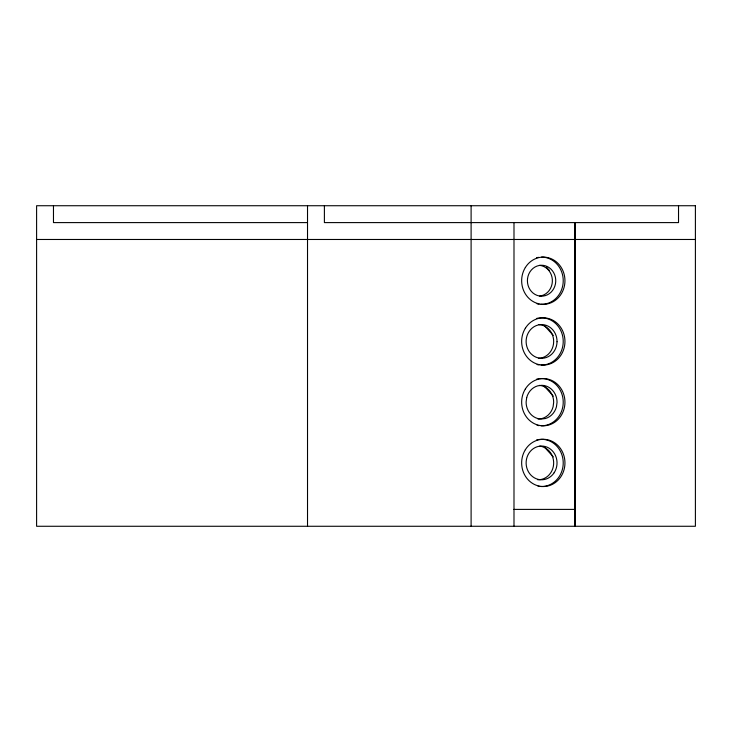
<?xml version="1.0" encoding="UTF-8"?>
<svg xmlns="http://www.w3.org/2000/svg" width="732" height="732" viewBox="0 0 732 732"><rect width="100%" height="100%" fill="white"/><g stroke="black" fill="none" stroke-linecap="round" stroke-linejoin="round"><path stroke-width="1.1" d="M513.992 526.271L513.992 222.601M574.675 526.271L574.702 222.601M538.011 419.052L542.019 418.53A16.873 15.463 -90 0 0 553.09 406.754L553.667 402.39A16.873 15.463 -90 0 0 539.402 385.361M538.496 358.314L540.646 358.113A16.873 15.463 -90 0 0 553.484 344.067L553.667 341.725A16.873 15.463 -90 0 0 538.99 324.605M307.522 222.601L53.473 222.601L53.473 205.729M36.6 239.474L695.4 239.474M513.946 509.399L575.27 509.399M546.52 267.226L549.54 270.538M544.26 325.475L553.31 335.421M544.26 386.203L553.31 396.149M544.26 446.941L553.31 456.887M678.527 205.729L678.527 222.601L324.395 222.601L324.395 205.729M575.27 222.601L575.27 526.271M471.106 205.729L471.106 526.271M307.522 205.729L307.522 526.271M539.713 446.127A16.873 15.463 -90 0 1 553.639 463.978A16.873 15.463 -90 0 1 537.773 479.78M540.07 486.478A23.616 21.649 90 0 1 538.066 486.222M536.583 439.932A23.616 21.649 90 0 1 538.56 439.529M539.566 439.401A23.616 21.649 90 0 1 563.21 462.093A23.616 21.649 90 0 1 541.076 486.524M539.063 425.64A23.616 21.649 90 0 1 537.078 425.283M536.583 379.203A23.616 21.649 90 0 1 538.56 378.792M539.566 378.664A23.616 21.649 90 0 1 563.21 401.356A23.616 21.649 90 0 1 541.076 425.795M539.685 265.341A15.463 14.173 -90 0 1 552.34 281.793L552.065 283.934A15.463 14.173 -90 0 1 539.685 296.094M539.063 304.173A23.616 21.649 90 0 1 537.078 303.817M536.583 257.737A23.616 21.649 90 0 1 538.56 257.325M541.579 257.097A23.616 21.649 90 0 1 563.228 280.987A23.616 21.649 90 0 1 541.076 304.329M539.063 364.911A23.616 21.649 90 0 1 537.078 364.554M536.583 318.466A23.616 21.649 90 0 1 538.56 318.063M539.566 317.935A23.616 21.649 90 0 1 563.21 340.627A23.616 21.649 90 0 1 541.076 365.058M527.543 278.563L527.406 280.713A15.463 14.173 -90 0 0 541.085 296.167L543.062 296.094A15.463 14.173 -90 0 0 555.442 283.934L555.716 281.793A15.463 14.173 -90 0 0 541.085 265.258L539.118 265.487A15.463 14.173 -90 0 0 527.543 278.563M557.034 341.725L556.851 344.067A16.873 15.463 -90 0 1 544.013 358.113L541.872 358.314A16.873 15.463 -90 0 1 526.171 340.005L526.509 337.681A16.873 15.463 -90 0 1 538.075 325.017L540.207 324.642A16.873 15.463 -90 0 1 557.034 341.725M526.692 397.613L526.116 401.969A16.873 15.463 -90 0 0 541.387 419.052L545.395 418.53A16.873 15.463 -90 0 0 556.457 406.754L557.043 402.39A16.873 15.463 -90 0 0 541.772 385.316L537.764 385.837A16.873 15.463 -90 0 0 526.692 397.613M695.4 205.729L36.6 205.729L36.6 526.271L695.4 526.271L695.4 205.729M554.151 472.735A16.873 15.463 -90 0 0 543.089 446.127A16.873 15.463 -90 0 0 527.498 469.88A16.873 15.463 -90 0 0 554.151 472.735M525.356 449.704A23.616 21.649 90 0 0 541.79 486.478A23.616 21.649 90 0 0 562.762 452.559A23.616 21.649 90 0 0 525.356 449.704M525.356 388.976A23.616 21.649 90 0 0 541.79 425.74A23.616 21.649 90 0 0 562.762 391.83A23.616 21.649 90 0 0 525.356 388.976M525.356 328.238A23.616 21.649 90 0 0 541.79 365.012A23.616 21.649 90 0 0 562.762 331.093A23.616 21.649 90 0 0 525.356 328.238M525.356 267.509A23.616 21.649 90 0 0 541.79 304.274A23.616 21.649 90 0 0 562.762 270.364A23.616 21.649 90 0 0 525.356 267.509"/></g></svg>
